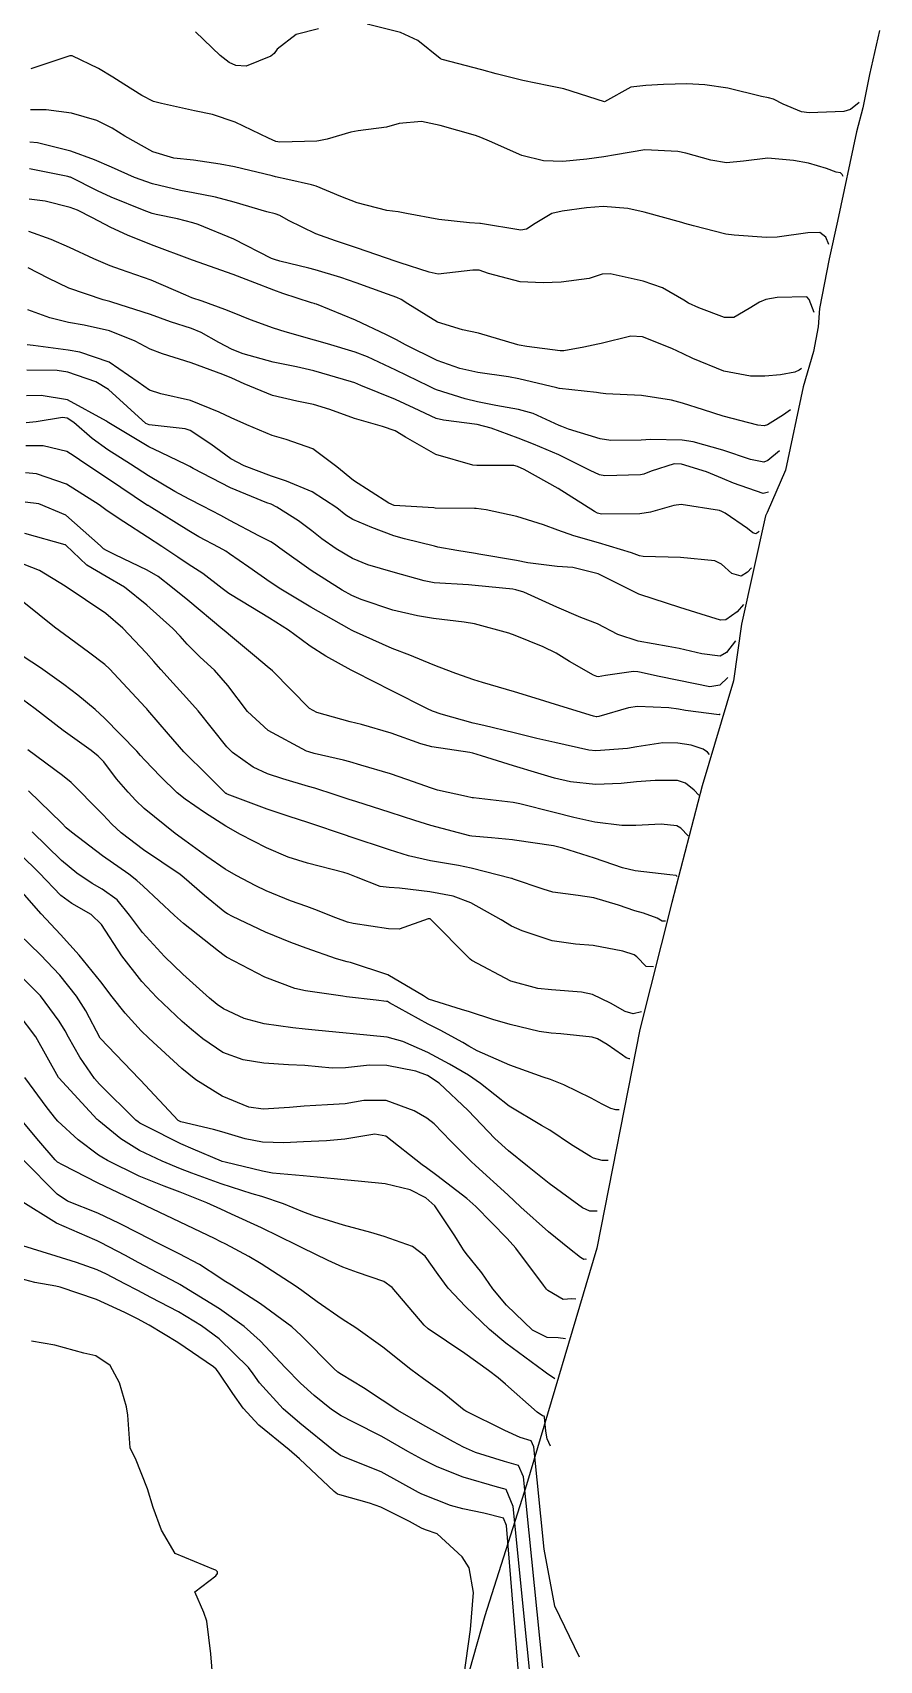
# Model space of a CAD drawing. Header units: metres. Extents: x 318500 to 325275, y 7408834 to 7428799.
# Drawn here: x 322152.9 to 322194.3, y 7416927 to 7417006.4 of the extents above; entities that cross this region are included whole.
import ezdxf

# ---------------------------------------------------------------- set-up
doc = ezdxf.new("R2010")
doc.units = ezdxf.units.M
doc.header["$MEASUREMENT"] = 0
for name, color, linetype in [('Area', 45, 'Continuous'), ('Curvas de Nivel 1m', 11, 'Continuous'), ('Curvas de Nivel 5m', 15, 'Continuous')]:
    doc.layers.add(name, color=color, linetype=linetype)

msp = doc.modelspace()

# ---------------------------------------------------------------- linework, layer by layer
at = {"layer": 'Area'}
msp.add_lwpolyline([(322194.257, 7417006.513), (322193.777, 7417004.371), (322193.442, 7417002.739), (322193.134, 7417001.579), (322192.216, 7416997.205), (322191.798, 7416995.365), (322191.336, 7416992.943), (322191.267, 7416992.05), (322191.042, 7416990.846), (322190.531, 7416989.128), (322189.666, 7416985.061), (322188.783, 7416982.995), (322188.704, 7416982.827), (322187.52, 7416977.543), (322187.132, 7416974.768), (322185.613, 7416969.656), (322184.133, 7416963.959), (322182.566, 7416957.761), (322180.469, 7416947.075), (322177.032, 7416935.519), (322175.004, 7416929.138), (322174.258, 7416926.486)], dxfattribs=at)
at = {"layer": 'Curvas de Nivel 1m', "flags": 128}
for points, elevation in [([(322166.88, 7417006.593), (322165.798, 7417006.324), (322164.865, 7417005.601), (322164.723, 7417005.401), (322164.553, 7417005.263), (322163.352, 7417004.778), (322162.855, 7417004.813), (322162.526, 7417004.954), (322162.094, 7417005.291), (322160.877, 7417006.46)], 763), ([(322193.27, 7417003.01), (322192.837, 7417002.657), (322192.523, 7417002.572), (322190.834, 7417002.493), (322190.461, 7417002.542), (322189.565, 7417002.929), (322189.081, 7417003.174), (322188.844, 7417003.229), (322188.494, 7417003.295), (322186.851, 7417003.706), (322185.736, 7417003.86), (322184.854, 7417003.915), (322183.723, 7417003.877), (322182.852, 7417003.839), (322182.129, 7417003.749), (322180.84, 7417003.04), (322178.849, 7417003.667), (322178.119, 7417003.813), (322176.855, 7417004.079), (322175.561, 7417004.411), (322174.862, 7417004.592), (322172.914, 7417005.104), (322172.87, 7417005.121), (322172.849, 7417005.13), (322172.827, 7417005.151), (322171.729, 7417006.023), (322170.879, 7417006.415), (322169.253, 7417006.828)], 763), ([(322192.49, 7416999.39), (322192.446, 7416999.497), (322192.352, 7416999.566), (322192.149, 7416999.599), (322191.68, 7416999.778), (322190.801, 7417000.035), (322190.06, 7417000.179), (322188.803, 7417000.288), (322187.617, 7417000.137), (322186.801, 7417000.064), (322186.028, 7417000.197), (322184.805, 7417000.526), (322184.416, 7417000.606), (322182.807, 7417000.686), (322181.384, 7417000.454), (322180.803, 7417000.352), (322179.986, 7417000.236), (322178.8, 7417000.117), (322177.868, 7417000.151), (322176.803, 7417000.419), (322175.229, 7417001.116), (322174.813, 7417001.301), (322174.547, 7417001.392), (322172.821, 7417001.884), (322171.907, 7417002.08), (322170.822, 7417001.979), (322170.197, 7417001.808), (322168.816, 7417001.615), (322168.469, 7417001.552), (322167.313, 7417001.222), (322166.904, 7417001.133), (322166.808, 7417001.124), (322164.992, 7417001.072), (322164.808, 7417001.103), (322164.437, 7417001.264), (322162.822, 7417002.05), (322161.708, 7417002.415), (322160.829, 7417002.603), (322159.22, 7417002.948), (322158.836, 7417003.055), (322158.263, 7417003.346), (322157.393, 7417003.903), (322156.849, 7417004.239), (322156.148, 7417004.666), (322154.859, 7417005.283), (322154.745, 7417005.277), (322152.852, 7417004.641)], 762), ([(322191.78, 7416996.08), (322191.636, 7416996.423), (322191.341, 7416996.663), (322190.756, 7416996.636), (322189.261, 7416996.424), (322188.752, 7416996.421), (322187.175, 7416996.535), (322186.754, 7416996.575), (322185.18, 7416996.984), (322184.762, 7416997.098), (322184.613, 7416997.142), (322182.77, 7416997.658), (322181.975, 7416997.825), (322180.773, 7416997.933), (322179.962, 7416997.862), (322178.769, 7416997.702), (322178.264, 7416997.581), (322177.46, 7416997.09), (322177.035, 7416996.816), (322176.755, 7416996.777), (322174.786, 7416997.094), (322174.76, 7416997.095), (322174.245, 7416997.128), (322172.762, 7416997.291), (322171.184, 7416997.592), (322170.765, 7416997.66), (322170.217, 7416997.734), (322168.769, 7416998.105), (322167.982, 7416998.422), (322166.777, 7416998.912), (322166.535, 7416998.991), (322165.393, 7416999.251), (322164.782, 7416999.381), (322164.627, 7416999.417), (322162.789, 7416999.861), (322162.086, 7416999.995), (322160.793, 7417000.181), (322159.828, 7417000.291), (322158.799, 7417000.589), (322157.434, 7417001.354), (322156.816, 7417001.747), (322156.073, 7417002.119), (322154.826, 7417002.477), (322153.593, 7417002.644), (322152.828, 7417002.649)], 761), ([(322190.45, 7416990.02), (322190.343, 7416989.942), (322190.126, 7416989.838), (322189.437, 7416989.704), (322188.661, 7416989.647), (322187.96, 7416989.648), (322186.664, 7416989.884), (322185.15, 7416990.506), (322184.676, 7416990.739), (322184.126, 7416990.998), (322182.688, 7416991.563), (322182.119, 7416991.595), (322180.683, 7416991.248), (322180.518, 7416991.207), (322179.826, 7416991.053), (322178.859, 7416990.885), (322178.677, 7416990.89), (322177.055, 7416991.094), (322176.681, 7416991.151), (322176.613, 7416991.168), (322174.689, 7416991.745), (322173.915, 7416991.909), (322172.697, 7416992.289), (322171.246, 7416993.172), (322170.925, 7416993.389), (322170.713, 7416993.485), (322170.252, 7416993.647), (322168.72, 7416994.202), (322167.972, 7416994.46), (322166.726, 7416994.84), (322166.413, 7416994.922), (322165, 7416995.256), (322164.731, 7416995.334), (322164.596, 7416995.397), (322162.746, 7416996.338), (322161.009, 7416997.053), (322160.757, 7416997.137), (322160.004, 7416997.321), (322158.964, 7416997.539), (322158.763, 7416997.591), (322158.376, 7416997.732), (322156.77, 7416998.389), (322156.097, 7416998.694), (322154.78, 7416999.361), (322154.755, 7416999.366), (322154.656, 7416999.392), (322152.785, 7416999.76)], 759), ([(322189.91, 7416988.01), (322189.581, 7416987.757), (322188.8, 7416987.27), (322188.633, 7416987.213), (322188.32, 7416987.256), (322186.637, 7416987.685), (322185.664, 7416987.999), (322184.643, 7416988.334), (322184.115, 7416988.468), (322182.647, 7416988.703), (322180.9, 7416988.785), (322180.648, 7416988.809), (322180.45, 7416988.845), (322178.65, 7416989.041), (322178.622, 7416989.043), (322178.519, 7416989.072), (322176.656, 7416989.51), (322176.15, 7416989.612), (322174.661, 7416989.832), (322173.782, 7416990.014), (322172.669, 7416990.414), (322171.124, 7416991.173), (322170.684, 7416991.415), (322170.21, 7416991.662), (322168.698, 7416992.373), (322166.785, 7416993.153), (322166.709, 7416993.176), (322166.669, 7416993.19), (322166.55, 7416993.232), (322165.141, 7416993.688), (322164.709, 7416993.839), (322163.781, 7416994.202), (322162.72, 7416994.601), (322160.73, 7416995.31), (322158.741, 7416996.053), (322157.572, 7416996.528), (322156.753, 7416996.903), (322155.853, 7416997.374), (322155.124, 7416997.745), (322154.765, 7416997.879), (322153.54, 7416998.18), (322152.769, 7416998.284)], 758), ([(322189.38, 7416986), (322188.807, 7416985.533), (322188.608, 7416985.455), (322187.972, 7416985.584), (322186.616, 7416986.031), (322185.168, 7416986.435), (322184.623, 7416986.527), (322183.079, 7416986.557), (322182.623, 7416986.529), (322181.148, 7416986.509), (322180.623, 7416986.581), (322179.09, 7416987.063), (322178.753, 7416987.19), (322178.632, 7416987.242), (322177.367, 7416987.819), (322176.639, 7416988.011), (322175.545, 7416988.207), (322174.643, 7416988.392), (322174.049, 7416988.534), (322172.648, 7416988.975), (322172.526, 7416989.029), (322172.267, 7416989.156), (322170.661, 7416989.942), (322169.28, 7416990.585), (322168.674, 7416990.817), (322167.321, 7416991.22), (322166.683, 7416991.398), (322165.25, 7416991.813), (322164.687, 7416991.996), (322163.565, 7416992.398), (322162.695, 7416992.747), (322162.316, 7416992.906), (322161.203, 7416993.302), (322160.702, 7416993.477), (322160.417, 7416993.601), (322158.715, 7416994.333), (322157.221, 7416994.857), (322156.725, 7416995.024), (322155.916, 7416995.372), (322154.738, 7416995.932), (322153.838, 7416996.309), (322152.749, 7416996.705)], 757), ([(322188.85, 7416983.99), (322188.585, 7416983.911), (322187.13, 7416984.416), (322186.595, 7416984.656), (322185.826, 7416984.972), (322184.605, 7416985.355), (322184.234, 7416985.367), (322183.125, 7416985.012), (322182.755, 7416984.861), (322182.597, 7416984.826), (322180.854, 7416984.78), (322180.597, 7416984.833), (322180.146, 7416985.047), (322178.611, 7416985.798), (322177.379, 7416986.328), (322176.623, 7416986.625), (322175.318, 7416987.113), (322174.632, 7416987.278), (322172.98, 7416987.492), (322172.634, 7416987.585), (322171.558, 7416988.085), (322170.643, 7416988.504), (322168.958, 7416989.197), (322168.652, 7416989.316), (322168.487, 7416989.368), (322166.66, 7416989.902), (322165.81, 7416990.096), (322164.666, 7416990.327), (322163.209, 7416990.738), (322162.675, 7416990.948), (322162.021, 7416991.29), (322161.161, 7416991.779), (322160.687, 7416991.967), (322159.664, 7416992.299), (322158.693, 7416992.655), (322156.806, 7416993.252), (322156.699, 7416993.287), (322156.641, 7416993.302), (322156.383, 7416993.365), (322154.708, 7416993.946), (322153.688, 7416994.432), (322152.723, 7416994.926)], 756), ([(322188.01, 7416980.29), (322187.815, 7416980.073), (322187.509, 7416979.889), (322187.058, 7416980.005), (322186.543, 7416980.468), (322186.219, 7416980.639), (322184.547, 7416980.797), (322182.724, 7416980.841), (322182.548, 7416980.88), (322182.16, 7416981.024), (322180.555, 7416981.505), (322179.349, 7416981.849), (322178.561, 7416982.127), (322177.865, 7416982.382), (322176.567, 7416982.794), (322175.073, 7416983.115), (322174.571, 7416983.182), (322174.505, 7416983.187), (322172.571, 7416983.209), (322172.508, 7416983.213), (322170.572, 7416983.338), (322170.313, 7416983.443), (322168.59, 7416984.554), (322167.781, 7416985.212), (322166.613, 7416986.094), (322165.31, 7416986.559), (322164.622, 7416986.746), (322163.385, 7416987.272), (322162.625, 7416987.612), (322162.037, 7416987.881), (322160.637, 7416988.453), (322159.191, 7416988.783), (322158.644, 7416988.959), (322158.091, 7416989.346), (322156.664, 7416990.323), (322155.239, 7416990.814), (322154.673, 7416990.917), (322152.956, 7416991.135), (322152.676, 7416991.169)], 754), ([(322187.62, 7416978.5), (322187.307, 7416978.14), (322186.768, 7416977.758), (322186.502, 7416977.731), (322185.556, 7416978.025), (322184.51, 7416978.348), (322182.558, 7416978.981), (322182.52, 7416978.999), (322182.482, 7416979.02), (322180.534, 7416979.995), (322179.296, 7416980.301), (322178.539, 7416980.351), (322177.099, 7416980.535), (322176.543, 7416980.644), (322174.705, 7416980.961), (322174.548, 7416980.986), (322173.64, 7416981.134), (322172.709, 7416981.305), (322172.552, 7416981.342), (322171.089, 7416981.706), (322170.557, 7416981.857), (322169.489, 7416982.262), (322168.565, 7416982.653), (322168.222, 7416982.861), (322167.784, 7416983.212), (322166.582, 7416984.007), (322165.326, 7416984.512), (322164.593, 7416984.764), (322163.251, 7416985.273), (322162.603, 7416985.617), (322161.637, 7416986.321), (322160.617, 7416986.99), (322160.371, 7416987.067), (322158.619, 7416987.27), (322158.466, 7416987.342), (322156.644, 7416988.99), (322156.015, 7416989.37), (322154.657, 7416989.841), (322154.138, 7416989.918), (322152.658, 7416989.936)], 753), ([(322187.24, 7416976.72), (322186.786, 7416976.162), (322186.48, 7416975.981), (322185.598, 7416976.09), (322184.484, 7416976.349), (322183.941, 7416976.455), (322182.487, 7416976.705), (322181.492, 7416977.03), (322180.498, 7416977.563), (322179.687, 7416977.867), (322178.509, 7416978.369), (322176.9, 7416979.094), (322176.522, 7416979.219), (322176.375, 7416979.249), (322174.525, 7416979.426), (322174.198, 7416979.452), (322172.526, 7416979.563), (322172.034, 7416979.651), (322170.533, 7416980.07), (322169.288, 7416980.443), (322168.543, 7416980.745), (322167.741, 7416981.212), (322167.044, 7416981.712), (322166.559, 7416982.098), (322165.913, 7416982.589), (322164.853, 7416983.256), (322164.572, 7416983.394), (322164.366, 7416983.469), (322162.584, 7416984.19), (322160.767, 7416985.138), (322160.599, 7416985.231), (322160.451, 7416985.312), (322159.193, 7416985.918), (322158.609, 7416986.191), (322156.66, 7416987.36), (322156.62, 7416987.389), (322156.539, 7416987.443), (322154.637, 7416988.491), (322153.346, 7416988.702), (322152.639, 7416988.691)], 752), ([(322186.86, 7416974.93), (322186.464, 7416974.563), (322185.974, 7416974.479), (322184.467, 7416974.783), (322183.432, 7416975.006), (322182.636, 7416975.182), (322182.472, 7416975.216), (322182.257, 7416975.237), (322180.893, 7416975.036), (322180.533, 7416974.976), (322180.469, 7416974.978), (322180.299, 7416975.043), (322179.13, 7416975.713), (322178.48, 7416976.119), (322177.844, 7416976.44), (322176.489, 7416976.988), (322176.174, 7416977.103), (322174.497, 7416977.556), (322173.99, 7416977.635), (322172.5, 7416977.809), (322171.719, 7416977.944), (322170.506, 7416978.23), (322168.967, 7416978.741), (322168.516, 7416978.945), (322168.04, 7416979.207), (322166.534, 7416980.167), (322164.992, 7416981.253), (322164.734, 7416981.439), (322164.553, 7416981.553), (322163.972, 7416981.849), (322162.563, 7416982.606), (322162.12, 7416982.843), (322161.236, 7416983.3), (322160.575, 7416983.645), (322159.881, 7416984.02), (322158.592, 7416984.784), (322157.706, 7416985.349), (322156.607, 7416986.052), (322155.838, 7416986.597), (322154.949, 7416987.385), (322154.623, 7416987.594), (322154.389, 7416987.628), (322153.113, 7416987.413), (322152.619, 7416987.368)], 751), ([(322185.97, 7416971.18), (322185.859, 7416971.291), (322185.653, 7416971.435), (322185.067, 7416971.627), (322184.421, 7416971.73), (322183.683, 7416971.739), (322182.418, 7416971.555), (322181.963, 7416971.478), (322180.415, 7416971.355), (322180.074, 7416971.386), (322178.42, 7416971.759), (322177.543, 7416971.963), (322176.427, 7416972.235), (322174.96, 7416972.586), (322174.434, 7416972.715), (322172.866, 7416973.144), (322172.442, 7416973.285), (322172.197, 7416973.401), (322170.457, 7416974.288), (322168.673, 7416975.198), (322168.471, 7416975.299), (322167.238, 7416975.979), (322166.482, 7416976.47), (322166.04, 7416976.791), (322165.42, 7416977.246), (322164.499, 7416977.838), (322163.128, 7416978.657), (322162.516, 7416979.04), (322162.182, 7416979.285), (322161.236, 7416980.005), (322160.532, 7416980.476), (322160.024, 7416980.807), (322159.24, 7416981.329), (322158.547, 7416981.78), (322157.378, 7416982.532), (322156.566, 7416983.077), (322156.186, 7416983.366), (322154.585, 7416984.377), (322153.125, 7416984.879), (322152.593, 7416984.92)], 749), ([(322185.44, 7416969.19), (322185.211, 7416969.433), (322184.794, 7416969.773), (322184.399, 7416969.904), (322183.306, 7416969.914), (322182.398, 7416969.841), (322181.66, 7416969.765), (322180.397, 7416969.714), (322179.187, 7416969.848), (322178.4, 7416970.027), (322177.584, 7416970.264), (322176.405, 7416970.625), (322174.839, 7416971.116), (322174.412, 7416971.239), (322174.267, 7416971.267), (322172.416, 7416971.548), (322171.873, 7416971.703), (322170.426, 7416972.225), (322168.99, 7416972.636), (322168.434, 7416972.778), (322166.8, 7416973.225), (322166.443, 7416973.416), (322164.64, 7416975.257), (322164.549, 7416975.337), (322164.471, 7416975.393), (322163.755, 7416975.989), (322162.488, 7416977.051), (322162.368, 7416977.161), (322162.222, 7416977.284), (322160.511, 7416978.708), (322159.763, 7416979.321), (322159.054, 7416979.861), (322158.528, 7416980.174), (322156.96, 7416980.931), (322156.538, 7416981.139), (322156.399, 7416981.223), (322156.245, 7416981.364), (322154.562, 7416982.861), (322153.233, 7416983.41), (322152.571, 7416983.499)], 748), ([(322184.92, 7416967.21), (322184.566, 7416967.581), (322184.371, 7416967.701), (322183.6, 7416967.773), (322182.37, 7416967.709), (322181.686, 7416967.711), (322180.373, 7416967.88), (322179.337, 7416968.094), (322178.379, 7416968.342), (322176.71, 7416968.77), (322176.386, 7416968.828), (322174.453, 7416969.056), (322174.389, 7416969.067), (322174.106, 7416969.124), (322172.69, 7416969.443), (322172.394, 7416969.529), (322171.189, 7416969.959), (322170.4, 7416970.229), (322168.949, 7416970.65), (322168.406, 7416970.815), (322168.102, 7416970.9), (322166.68, 7416971.226), (322166.411, 7416971.3), (322166.302, 7416971.341), (322164.426, 7416972.346), (322163.415, 7416973.27), (322162.459, 7416974.542), (322161.808, 7416975.29), (322161.108, 7416975.932), (322160.483, 7416976.563), (322160.131, 7416976.961), (322159.776, 7416977.321), (322158.507, 7416978.467), (322157.413, 7416979.351), (322156.525, 7416979.862), (322155.575, 7416980.419), (322154.557, 7416981.39), (322154.54, 7416981.404), (322154.516, 7416981.415), (322152.548, 7416981.961)], 747), ([(322184.39, 7416965.23), (322184.334, 7416965.264), (322184.03, 7416965.299), (322182.337, 7416965.492), (322181.724, 7416965.642), (322180.346, 7416966.111), (322178.805, 7416966.612), (322178.355, 7416966.714), (322176.457, 7416967), (322176.359, 7416967.012), (322175.327, 7416967.11), (322174.361, 7416967.198), (322174.27, 7416967.213), (322172.369, 7416967.719), (322171.578, 7416967.956), (322170.377, 7416968.343), (322168.704, 7416968.878), (322168.387, 7416968.985), (322167.702, 7416969.21), (322166.7, 7416969.532), (322166.394, 7416969.622), (322165.146, 7416969.991), (322164.4, 7416970.232), (322163.692, 7416970.556), (322162.687, 7416971.277), (322162.414, 7416971.556), (322161.006, 7416973.302), (322160.45, 7416973.947), (322159.797, 7416974.657), (322159.187, 7416975.329), (322158.846, 7416975.715), (322158.472, 7416976.136), (322157.33, 7416977.352), (322156.501, 7416978.065), (322154.52, 7416979.39), (322153.274, 7416980.155), (322152.53, 7416980.448)], 746), ([(322183.23, 7416960.82), (322182.88, 7416960.827), (322182.422, 7416961.295), (322182.286, 7416961.399), (322181.74, 7416961.574), (322180.292, 7416961.856), (322179.43, 7416961.916), (322178.295, 7416962.088), (322176.829, 7416962.565), (322176.306, 7416962.803), (322175.804, 7416963.105), (322174.318, 7416963.942), (322173.448, 7416964.26), (322172.323, 7416964.469), (322170.831, 7416964.659), (322170.325, 7416964.681), (322169.891, 7416964.741), (322168.734, 7416965.194), (322168.332, 7416965.348), (322168.125, 7416965.411), (322166.34, 7416965.875), (322165.412, 7416966.171), (322164.351, 7416966.626), (322163.084, 7416967.269), (322162.366, 7416967.681), (322161.323, 7416968.348), (322160.385, 7416968.997), (322159.992, 7416969.314), (322159.177, 7416970.102), (322158.406, 7416970.899), (322158.205, 7416971.131), (322158.022, 7416971.336), (322156.434, 7416972.954), (322155.979, 7416973.367), (322155.141, 7416974.074), (322154.452, 7416974.602), (322153.313, 7416975.401), (322152.468, 7416975.961)], 744), ([(322182.65, 7416958.61), (322182.245, 7416958.522), (322181.85, 7416958.628), (322181.13, 7416959.031), (322180.256, 7416959.458), (322179.723, 7416959.583), (322178.259, 7416959.683), (322177.586, 7416959.751), (322176.265, 7416960.111), (322174.372, 7416961.119), (322174.281, 7416961.191), (322172.339, 7416963.15), (322172.32, 7416963.16), (322172.235, 7416963.151), (322170.819, 7416962.648), (322170.302, 7416962.661), (322168.571, 7416962.931), (322168.307, 7416962.996), (322167.723, 7416963.209), (322166.705, 7416963.615), (322166.315, 7416963.754), (322165.514, 7416964.042), (322164.323, 7416964.529), (322163.83, 7416964.763), (322162.865, 7416965.272), (322162.335, 7416965.586), (322161.436, 7416966.202), (322160.355, 7416966.978), (322159.89, 7416967.315), (322158.378, 7416968.536), (322157.976, 7416968.928), (322157.593, 7416969.342), (322157.031, 7416969.992), (322156.402, 7416970.813), (322156.138, 7416971.097), (322155.785, 7416971.369), (322154.424, 7416972.345), (322153.053, 7416973.404), (322152.444, 7416973.859)], 743), ([(322182.08, 7416956.32), (322182.046, 7416956.316), (322181.993, 7416956.33), (322181.9, 7416956.375), (322181.712, 7416956.508), (322180.965, 7416957.029), (322180.493, 7416957.298), (322180.233, 7416957.381), (322178.707, 7416957.535), (322178.235, 7416957.573), (322177.656, 7416957.656), (322176.239, 7416958.001), (322175.387, 7416958.248), (322174.245, 7416958.613), (322173.858, 7416958.737), (322172.516, 7416959.146), (322172.251, 7416959.241), (322172.003, 7416959.403), (322170.269, 7416960.424), (322168.453, 7416961.022), (322168.278, 7416961.06), (322167.77, 7416961.208), (322166.287, 7416961.719), (322165.535, 7416961.994), (322164.299, 7416962.502), (322162.685, 7416963.274), (322162.436, 7416963.403), (322162.312, 7416963.483), (322161.317, 7416964.292), (322160.328, 7416965.153), (322160.128, 7416965.312), (322158.348, 7416966.521), (322157.257, 7416967.347), (322156.795, 7416967.782), (322156.369, 7416968.23), (322155.806, 7416968.8), (322155.251, 7416969.377), (322154.812, 7416969.809), (322154.391, 7416970.152), (322152.708, 7416971.407)], 742), ([(322181.55, 7416953.84), (322181.389, 7416953.832), (322181.146, 7416953.899), (322180.722, 7416954.104), (322180.19, 7416954.403), (322178.863, 7416955.06), (322178.204, 7416955.316), (322177.848, 7416955.431), (322176.214, 7416956.006), (322174.622, 7416956.716), (322174.227, 7416956.938), (322173.923, 7416957.125), (322172.818, 7416957.724), (322172.239, 7416958.013), (322170.355, 7416959.063), (322170.249, 7416959.114), (322170.203, 7416959.124), (322169.693, 7416959.178), (322168.252, 7416959.351), (322168.079, 7416959.376), (322166.256, 7416959.641), (322165.734, 7416959.76), (322164.266, 7416960.301), (322162.4, 7416961.278), (322162.281, 7416961.361), (322161.998, 7416961.57), (322160.304, 7416962.936), (322159.862, 7416963.314), (322158.324, 7416964.755), (322158.024, 7416965.032), (322157.634, 7416965.34), (322156.343, 7416966.238), (322154.831, 7416967.383), (322154.579, 7416967.604), (322154.364, 7416967.82), (322152.736, 7416969.406)], 741), ([(322180.48, 7416948.88), (322180.118, 7416948.884), (322179.761, 7416949.045), (322178.137, 7416950.232), (322177.078, 7416951.081), (322176.157, 7416951.825), (322175.489, 7416952.426), (322174.845, 7416953.11), (322174.18, 7416953.802), (322172.766, 7416955.142), (322172.205, 7416955.51), (322171.641, 7416955.724), (322170.212, 7416956), (322169.381, 7416956.014), (322168.21, 7416955.883), (322167.547, 7416955.873), (322166.211, 7416955.991), (322165.419, 7416956.031), (322164.213, 7416956.116), (322163.204, 7416956.276), (322162.22, 7416956.623), (322161.238, 7416957.295), (322160.686, 7416957.754), (322160.238, 7416958.144), (322159, 7416959.322), (322158.262, 7416960.101), (322157.29, 7416961.345), (322156.303, 7416962.88), (322155.797, 7416963.368), (322154.841, 7416963.908), (322154.319, 7416964.299), (322153.261, 7416965.401), (322152.343, 7416966.288)], 739), ([(322179.96, 7416946.53), (322179.915, 7416946.537), (322179.828, 7416946.534), (322179.662, 7416946.623), (322179.136, 7416947.054), (322178.102, 7416947.876), (322176.765, 7416949.084), (322176.129, 7416949.675), (322174.541, 7416951.114), (322174.34, 7416951.306), (322174.154, 7416951.496), (322173.338, 7416952.308), (322172.522, 7416953.145), (322172.174, 7416953.431), (322171.546, 7416953.789), (322170.187, 7416954.286), (322169.093, 7416954.28), (322168.184, 7416954.122), (322167.327, 7416954.069), (322166.182, 7416954.011), (322165.468, 7416953.949), (322164.179, 7416953.864), (322163.479, 7416953.962), (322162.188, 7416954.495), (322160.894, 7416955.3), (322160.208, 7416955.857), (322158.598, 7416957.326), (322158.234, 7416957.685), (322157.455, 7416958.554), (322156.823, 7416959.351), (322156.261, 7416960.076), (322155.212, 7416961.376), (322154.295, 7416962.399), (322153.357, 7416963.399), (322152.318, 7416964.592)], 738), ([(322179.44, 7416944.59), (322179.243, 7416944.609), (322178.818, 7416944.577), (322178.069, 7416945.009), (322178.017, 7416945.071), (322177.872, 7416945.272), (322176.507, 7416947.086), (322176.097, 7416947.55), (322174.567, 7416949.113), (322174.126, 7416949.5), (322172.666, 7416950.619), (322172.148, 7416950.998), (322171.951, 7416951.152), (322170.164, 7416952.548), (322169.639, 7416952.652), (322168.162, 7416952.4), (322167.272, 7416952.324), (322166.16, 7416952.265), (322165.186, 7416952.214), (322164.16, 7416952.253), (322163.314, 7416952.415), (322162.165, 7416952.759), (322161.754, 7416952.874), (322160.169, 7416953.239), (322160.03, 7416953.311), (322158.199, 7416955.281), (322158.157, 7416955.331), (322156.23, 7416957.338), (322155.526, 7416958.658), (322155.082, 7416959.378), (322154.265, 7416960.409), (322153.321, 7416961.4), (322152.29, 7416962.397)], 737), ([(322178.93, 7416942.65), (322178.581, 7416942.708), (322178.035, 7416942.715), (322177.324, 7416943.077), (322176.058, 7416944.305), (322175.391, 7416945.1), (322174.847, 7416945.878), (322174.087, 7416946.82), (322173.957, 7416946.991), (322173.875, 7416947.123), (322173.541, 7416947.686), (322172.556, 7416949.143), (322172.126, 7416949.529), (322171.362, 7416949.928), (322170.136, 7416950.225), (322168.991, 7416950.333), (322168.138, 7416950.41), (322166.814, 7416950.546), (322166.141, 7416950.617), (322164.64, 7416950.747), (322164.144, 7416950.843), (322162.324, 7416951.277), (322162.184, 7416951.313), (322162.15, 7416951.323), (322160.773, 7416951.917), (322160.159, 7416952.174), (322158.465, 7416953.029), (322158.169, 7416953.181), (322158.077, 7416953.239), (322157.965, 7416953.333), (322156.196, 7416955.084), (322155.954, 7416955.364), (322155.242, 7416956.401), (322154.68, 7416957.383), (322154.52, 7416957.681), (322154.232, 7416958.166), (322153.318, 7416959.399), (322152.266, 7416960.46)], 736), ([(322178.21, 7416937.42), (322178.049, 7416937.768), (322177.978, 7416938.147), (322177.909, 7416938.836), (322177.89, 7416938.877), (322177.818, 7416938.902), (322177.549, 7416939.074), (322176.004, 7416940.446), (322175.654, 7416940.743), (322175.188, 7416941.102), (322174.022, 7416941.932), (322172.233, 7416943.147), (322172.043, 7416943.324), (322170.484, 7416945.166), (322170.073, 7416945.447), (322168.785, 7416945.897), (322168.08, 7416946.15), (322167.352, 7416946.48), (322166.089, 7416947.099), (322165.831, 7416947.233), (322164.102, 7416948.075), (322162.64, 7416948.745), (322162.116, 7416948.989), (322161.436, 7416949.29), (322160.128, 7416949.81), (322159.346, 7416950.103), (322158.139, 7416950.598), (322156.584, 7416951.353), (322156.309, 7416951.515), (322156.153, 7416951.625), (322155.151, 7416952.367), (322154.169, 7416953.277), (322154.069, 7416953.391), (322153.642, 7416953.931), (322152.551, 7416955.406)], 734), ([(322179.62, 7416927.12), (322178.418, 7416929.609), (322177.901, 7416932.382), (322177.4, 7416937.374), (322177.267, 7416937.674), (322176.729, 7416937.84), (322175.976, 7416938.176), (322174.075, 7416939.119), (322174.024, 7416939.153), (322173.991, 7416939.177), (322172.918, 7416940.055), (322172.006, 7416940.708), (322171.394, 7416941.156), (322170.026, 7416942.249), (322168.713, 7416943.19), (322168.046, 7416943.619), (322166.821, 7416944.456), (322166.067, 7416945.008), (322165.749, 7416945.233), (322164.081, 7416946.311), (322163.492, 7416946.667), (322162.363, 7416947.276), (322162.092, 7416947.411), (322161.85, 7416947.528), (322160.106, 7416948.366), (322158.153, 7416949.296), (322158.12, 7416949.315), (322158.082, 7416949.331), (322156.133, 7416950.255), (322154.391, 7416951.141), (322154.148, 7416951.282), (322154.031, 7416951.391), (322153.24, 7416952.318), (322152.328, 7416953.408)], 733), ([(322177.824, 7416926.597), (322176.896, 7416935.924), (322176.645, 7416936.471), (322175.954, 7416936.66), (322174.552, 7416937.111), (322173.964, 7416937.365), (322173.476, 7416937.618), (322171.98, 7416938.453), (322170.755, 7416939.162), (322169.995, 7416939.659), (322169.079, 7416940.262), (322168.007, 7416940.908), (322167.836, 7416941.03), (322167.634, 7416941.206), (322166.034, 7416942.821), (322165.577, 7416943.235), (322164.057, 7416944.362), (322162.642, 7416945.271), (322162.284, 7416945.488), (322162.073, 7416945.629), (322161.075, 7416946.29), (322160.085, 7416946.81), (322159.041, 7416947.32), (322158.097, 7416947.804), (322157.171, 7416948.277), (322156.111, 7416948.78), (322154.633, 7416949.382), (322154.125, 7416949.709), (322152.46, 7416951.407)], 732), ([(322177.747, 7416920.832), (322176.387, 7416934.462), (322176.036, 7416935.294), (322175.934, 7416935.328), (322175.615, 7416935.415), (322173.942, 7416935.906), (322172.681, 7416936.408), (322171.954, 7416936.765), (322171.244, 7416937.157), (322169.971, 7416937.884), (322168.585, 7416938.587), (322167.985, 7416938.896), (322167.523, 7416939.207), (322166.668, 7416939.892), (322166.003, 7416940.484), (322165.274, 7416941.237), (322164.03, 7416942.558), (322163.254, 7416943.262), (322162.053, 7416944.116), (322160.121, 7416945.309), (322160.09, 7416945.329), (322160.07, 7416945.339), (322160.011, 7416945.37), (322158.081, 7416946.388), (322157.462, 7416946.718), (322156.249, 7416947.358), (322156.091, 7416947.437), (322155.969, 7416947.485), (322154.104, 7416948.296), (322152.327, 7416949.408)], 731), ([(322173.882, 7416925.431), (322174.297, 7416928.46), (322174.451, 7416930.279), (322174.24, 7416931.469), (322173.893, 7416932.01), (322172.679, 7416933.138), (322172.102, 7416933.337), (322171.913, 7416933.411), (322171.328, 7416933.744), (322169.923, 7416934.433), (322169.38, 7416934.634), (322167.928, 7416935.031), (322167.805, 7416935.078), (322167.655, 7416935.204), (322165.954, 7416936.802), (322165.447, 7416937.235), (322163.978, 7416938.438), (322163.204, 7416939.262), (322162.711, 7416939.983), (322162.007, 7416941.03), (322161.897, 7416941.17), (322161.754, 7416941.284), (322160.027, 7416942.474), (322158.619, 7416943.324), (322158.045, 7416943.636), (322157.441, 7416943.947), (322156.058, 7416944.582), (322154.28, 7416945.173), (322154.067, 7416945.221), (322153.044, 7416945.4), (322152.073, 7416945.662)], 729), ([(322161.8, 7416925.28), (322161.632, 7416927.283), (322161.435, 7416928.875), (322161.286, 7416929.288), (322160.855, 7416930.305), (322161.877, 7416931.081), (322161.957, 7416931.201), (322161.95, 7416931.279), (322161.881, 7416931.358), (322161.771, 7416931.392), (322159.893, 7416932.175), (322159.218, 7416933.317), (322158.818, 7416934.424), (322158.535, 7416935.324), (322157.952, 7416936.807), (322157.776, 7416937.151), (322157.702, 7416937.334), (322157.577, 7416938.93), (322157.516, 7416939.337), (322157.17, 7416940.511), (322156.717, 7416941.349), (322156.017, 7416941.827), (322155.428, 7416941.96), (322154.024, 7416942.342), (322152.881, 7416942.548)], 728)]:
    msp.add_lwpolyline(points, dxfattribs=dict(at, elevation=elevation))
at = {"layer": 'Curvas de Nivel 5m', "flags": 128}
for points, elevation in [([(322191.08, 7416992.76), (322190.836, 7416993.389), (322190.716, 7416993.52), (322189.264, 7416993.481), (322188.714, 7416993.38), (322188.4, 7416993.257), (322187.903, 7416992.948), (322187.155, 7416992.504), (322186.703, 7416992.508), (322185.447, 7416992.979), (322184.94, 7416993.214), (322184.714, 7416993.35), (322183.67, 7416993.956), (322182.723, 7416994.277), (322181.122, 7416994.64), (322180.726, 7416994.627), (322180.089, 7416994.415), (322178.722, 7416994.228), (322177.844, 7416994.205), (322176.722, 7416994.256), (322175.187, 7416994.654), (322174.727, 7416994.812), (322174.42, 7416994.817), (322172.725, 7416994.628), (322172.286, 7416994.717), (322170.877, 7416995.178), (322170.731, 7416995.221), (322170.675, 7416995.236), (322168.741, 7416995.916), (322167.712, 7416996.249), (322166.75, 7416996.594), (322165.42, 7416997.25), (322164.994, 7416997.488), (322164.763, 7416997.569), (322164.361, 7416997.667), (322162.769, 7416998.135), (322161.854, 7416998.377), (322160.773, 7416998.59), (322160.158, 7416998.703), (322158.777, 7416999.031), (322157.914, 7416999.349), (322156.787, 7416999.855), (322155.952, 7417000.213), (322154.799, 7417000.631), (322153.176, 7417001.043), (322152.805, 7417001.071)], 760), ([(322188.39, 7416982.08), (322188.325, 7416982.01), (322188.225, 7416981.949), (322188.081, 7416981.992), (322187.823, 7416982.208), (322186.73, 7416982.958), (322186.571, 7416983.043), (322186.45, 7416983.083), (322184.576, 7416983.38), (322184.232, 7416983.338), (322183.08, 7416983.012), (322182.569, 7416982.933), (322180.69, 7416982.917), (322180.569, 7416982.94), (322180.492, 7416982.964), (322180.352, 7416983.043), (322178.586, 7416984.154), (322176.923, 7416985.095), (322176.602, 7416985.236), (322176.421, 7416985.284), (322174.603, 7416985.291), (322174.42, 7416985.306), (322172.61, 7416985.829), (322171.134, 7416986.661), (322170.627, 7416986.971), (322170.004, 7416987.186), (322168.634, 7416987.573), (322167.431, 7416988.011), (322166.64, 7416988.265), (322165.821, 7416988.422), (322164.644, 7416988.706), (322163.257, 7416989.274), (322162.654, 7416989.547), (322162.213, 7416989.73), (322160.665, 7416990.293), (322159.269, 7416990.733), (322158.674, 7416990.96), (322157.936, 7416991.347), (322156.685, 7416991.86), (322155.449, 7416992.14), (322154.689, 7416992.263), (322153.774, 7416992.487), (322152.695, 7416992.887)], 755), ([(322186.48, 7416973.14), (322186.442, 7416973.117), (322184.79, 7416973.33), (322184.446, 7416973.393), (322183.983, 7416973.461), (322182.447, 7416973.515), (322182.01, 7416973.461), (322180.562, 7416973.039), (322180.467, 7416973.012), (322180.44, 7416973.01), (322180.303, 7416973.042), (322178.448, 7416973.611), (322177.674, 7416973.859), (322176.457, 7416974.235), (322174.89, 7416974.689), (322174.465, 7416974.816), (322173.579, 7416975.133), (322172.765, 7416975.438), (322172.474, 7416975.558), (322171.34, 7416976.028), (322170.482, 7416976.355), (322168.598, 7416977.199), (322168.491, 7416977.254), (322168.383, 7416977.31), (322166.507, 7416978.376), (322165.05, 7416979.252), (322164.525, 7416979.593), (322163.492, 7416980.314), (322162.545, 7416980.976), (322162.365, 7416981.101), (322162.041, 7416981.288), (322161.053, 7416981.808), (322160.552, 7416982.09), (322158.615, 7416983.293), (322158.57, 7416983.326), (322158.543, 7416983.34), (322156.589, 7416984.646), (322155.477, 7416985.377), (322154.962, 7416985.743), (322154.606, 7416985.962), (322153.451, 7416986.25), (322152.608, 7416986.242)], 750), ([(322183.82, 7416963.04), (322183.652, 7416963.043), (322183.404, 7416963.196), (322182.74, 7416963.44), (322182.315, 7416963.546), (322181.529, 7416963.817), (322180.321, 7416964.179), (322179.558, 7416964.287), (322178.324, 7416964.46), (322177.846, 7416964.598), (322176.397, 7416965.099), (322176.33, 7416965.117), (322176.307, 7416965.124), (322174.338, 7416965.633), (322173.712, 7416965.757), (322172.342, 7416965.979), (322171.278, 7416966.234), (322170.35, 7416966.517), (322168.388, 7416967.171), (322168.36, 7416967.182), (322168.303, 7416967.201), (322166.369, 7416967.859), (322165.458, 7416968.155), (322164.379, 7416968.512), (322162.42, 7416969.249), (322162.39, 7416969.266), (322162.367, 7416969.28), (322161.363, 7416970.259), (322160.409, 7416971.214), (322160.363, 7416971.264), (322160.316, 7416971.311), (322159.569, 7416972.176), (322158.56, 7416973.338), (322158.505, 7416973.403), (322158.441, 7416973.468), (322156.691, 7416975.358), (322156.463, 7416975.573), (322155.669, 7416976.175), (322154.485, 7416977.043), (322154.005, 7416977.397), (322152.508, 7416978.589)], 745), ([(322181.02, 7416951.36), (322180.732, 7416951.351), (322180.301, 7416951.473), (322180.155, 7416951.55), (322179.234, 7416952.127), (322178.168, 7416952.838), (322177.761, 7416953.074), (322176.184, 7416954.019), (322174.784, 7416955.111), (322174.206, 7416955.521), (322173.284, 7416956.064), (322172.222, 7416956.628), (322171.001, 7416957.162), (322170.232, 7416957.382), (322168.584, 7416957.545), (322168.234, 7416957.567), (322166.726, 7416957.714), (322166.235, 7416957.766), (322165.629, 7416957.843), (322164.238, 7416958.032), (322163.264, 7416958.288), (322162.245, 7416958.762), (322161.935, 7416958.973), (322161.558, 7416959.29), (322160.267, 7416960.456), (322159.374, 7416961.319), (322158.297, 7416962.483), (322157.67, 7416963.34), (322157.054, 7416964.086), (322156.322, 7416964.605), (322155.835, 7416964.877), (322155.087, 7416965.379), (322154.339, 7416966.005), (322152.917, 7416967.404)], 740), ([(322178.42, 7416940.7), (322178.009, 7416940.972), (322177.874, 7416941.071), (322176.03, 7416942.44), (322175.235, 7416943.102), (322174.057, 7416944.233), (322173.212, 7416945.133), (322172.726, 7416945.789), (322172.085, 7416946.696), (322171.478, 7416947.156), (322170.097, 7416947.655), (322169.44, 7416947.84), (322168.105, 7416948.21), (322166.693, 7416948.64), (322166.114, 7416948.858), (322165.175, 7416949.239), (322164.125, 7416949.598), (322163.648, 7416949.736), (322162.134, 7416950.221), (322160.703, 7416950.74), (322160.145, 7416950.959), (322159.261, 7416951.319), (322158.155, 7416951.845), (322157.234, 7416952.418), (322156.169, 7416953.289), (322156.13, 7416953.321), (322156.09, 7416953.361), (322154.594, 7416954.984), (322154.218, 7416955.39), (322154.2, 7416955.418), (322153.084, 7416957.401), (322152.237, 7416958.539)], 735), ([(322177.656, 7416914.04), (322176.066, 7416933.537), (322175.918, 7416933.902), (322174.952, 7416934.137), (322173.922, 7416934.358), (322173.319, 7416934.524), (322171.929, 7416935.066), (322171.769, 7416935.152), (322169.945, 7416936.164), (322168.347, 7416936.801), (322167.957, 7416936.967), (322167.623, 7416937.205), (322165.98, 7416938.536), (322165.16, 7416939.238), (322164.003, 7416940.511), (322163.702, 7416940.95), (322163.462, 7416941.258), (322162.03, 7416942.647), (322161.179, 7416943.293), (322160.05, 7416943.964), (322158.705, 7416944.678), (322158.065, 7416945.006), (322157.433, 7416945.34), (322156.539, 7416945.817), (322156.077, 7416946.027), (322155.077, 7416946.372), (322154.083, 7416946.69), (322152.243, 7416947.254)], 730)]:
    msp.add_lwpolyline(points, dxfattribs=dict(at, elevation=elevation))

doc.saveas('drawing.dxf')
